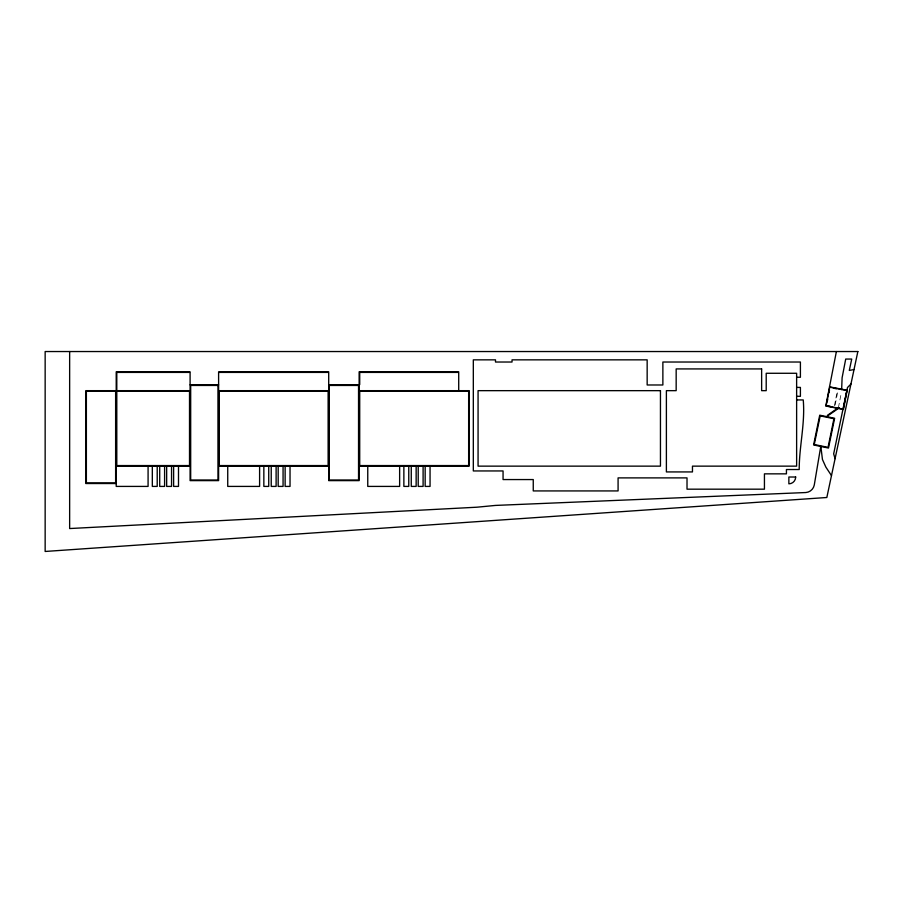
<?xml version="1.0" encoding="UTF-8"?>
<svg xmlns="http://www.w3.org/2000/svg" width="903" height="903" viewBox="0 0 903 903"><rect width="100%" height="100%" fill="white"/><g stroke="black" fill="none" stroke-linecap="round" stroke-linejoin="round"><path stroke-width="0.68" stroke-dasharray="4.51 3.39" d="M834.406 405.786L837.42 390.31M835.151 405.007L838.086 389.927M838.413 407.693L841.427 392.218"/><path stroke-width="1.35" d="M820.759 446.443L814.269 485.046A9.312 9.312 0 0 1 805.905 492.53L495.487 505.42L476.942 507.204L69.644 528.548L69.644 351.538M836.392 351.538L825.782 406.034L843.447 409.465L847.183 390.277L829.518 386.834M827.216 401.7L827.724 399.126M828.977 392.681L829.473 390.096M837.51 408.314L827.475 415.301L827.182 416.734L819.732 415.188L813.592 444.965L828.48 448.046L834.632 418.27L827.746 416.847L827.995 415.651L839.372 407.727M850.942 384.046L847.499 387.5L833.661 453.87L835.083 458.656M854.024 369.553L849.305 370.433L851.721 359.055L845.716 359.055L842.104 377.793L841.641 389.633M189.517 372.408L116.792 372.408L116.792 390.073M219.192 372.408L328.128 372.408M458.126 372.408L359.71 372.408L359.71 384.644M796.627 377.262L800.408 377.262L800.408 362.024L662.87 362.024L662.87 384.983L647.158 384.983L647.158 359.846L512.035 359.846L512.035 362.024L495.499 362.024L495.499 359.846L473.319 359.846L473.319 470.948L503.061 470.948L503.061 479.561L533.255 479.561L533.255 490.927L618.081 490.927L618.081 477.89L687.014 477.89L687.014 489.178L764.435 489.178L764.435 473.849L786.434 473.849L786.434 469.526L799.2 469.526C799.211 446.274 805.273 423.326 803.241 399.939L796.627 399.939M190.093 384.859L218.605 384.859M328.703 384.859L359.134 384.859M796.627 387.41L800.408 387.41L800.408 396.315L796.627 396.315M190.093 390.66L85.796 390.66L85.796 483.523L116.216 483.523M218.605 390.66L328.703 390.66M359.134 390.66L469.233 390.66L469.233 466.14L359.134 466.14M116.216 466.14L190.093 466.14M218.605 466.14L328.703 466.14M833.83 388.267L836.392 388.764M827.746 405.819L830.308 406.327M831.482 475.61L825.839 467.054L822.452 459.492L820.85 446.466M458.713 390.66L458.713 371.822L359.134 371.822L359.134 480.622L328.703 480.622L328.703 371.822L218.605 371.822L218.605 480.622L190.093 480.622L190.093 371.822L116.216 371.822L116.216 486.412L148.081 486.412L148.081 466.14M430.054 466.14L430.054 486.412L425.166 486.412L425.166 466.14M423.101 466.14L423.101 486.412L418.213 486.412L418.213 466.14M416.148 466.14L416.148 486.412L411.26 486.412L411.26 466.14M408.766 466.14L408.766 486.412L403.867 486.412L403.867 466.14M399.634 466.14L399.634 486.412L367.758 486.412L367.758 466.14M290.032 466.14L290.032 486.412L285.134 486.412L285.134 466.14M283.068 466.14L283.068 486.412L278.18 486.412L278.18 466.14M276.115 466.14L276.115 486.412L271.227 486.412L271.227 466.14M268.733 466.14L268.733 486.412L263.845 486.412L263.845 466.14M259.601 466.14L259.601 486.412L227.737 486.412L227.737 466.14M178.501 466.14L178.501 486.412L173.613 486.412L173.613 466.14M171.547 466.14L171.547 486.412L166.66 486.412L166.66 466.14M164.594 466.14L164.594 486.412L159.707 486.412L159.707 466.14M157.212 466.14L157.212 486.412L152.325 486.412L152.325 466.14M829.755 387.184L826.121 405.797L843.21 409.127L846.845 390.502L829.755 387.184M820.184 415.877L814.269 444.513L828.04 447.357L833.943 418.721L820.184 415.877M857.85 351.538L826.832 497.497L45.15 551.462L45.15 351.538L857.85 351.538M761.635 368.921L676.166 368.921L676.166 390.66L666.391 390.66L666.391 471.93L692.466 471.93L692.466 466.14L796.627 466.14L796.627 373.278L766.207 373.278L766.207 390.66L761.635 390.66L761.635 368.921M218.029 385.446L190.68 385.446L190.68 480.046L218.029 480.046L218.029 385.446M358.547 385.446L329.29 385.446L329.29 480.046L358.547 480.046L358.547 385.446M660.454 390.66L478.071 390.66L478.071 466.14L660.454 466.14L660.454 390.66M115.629 391.236L86.372 391.236L86.372 482.947L115.629 482.947L115.629 391.236M189.517 391.236L116.792 391.236L116.792 465.564L189.517 465.564L189.517 391.236M328.128 391.236L219.192 391.236L219.192 465.564L328.128 465.564L328.128 391.236M468.646 391.236L359.71 391.236L359.71 465.564L468.646 465.564L468.646 391.236M795.678 477.01L788.861 477.01L788.861 483.827A6.818 6.818 0 0 0 795.678 477.01"/></g></svg>
